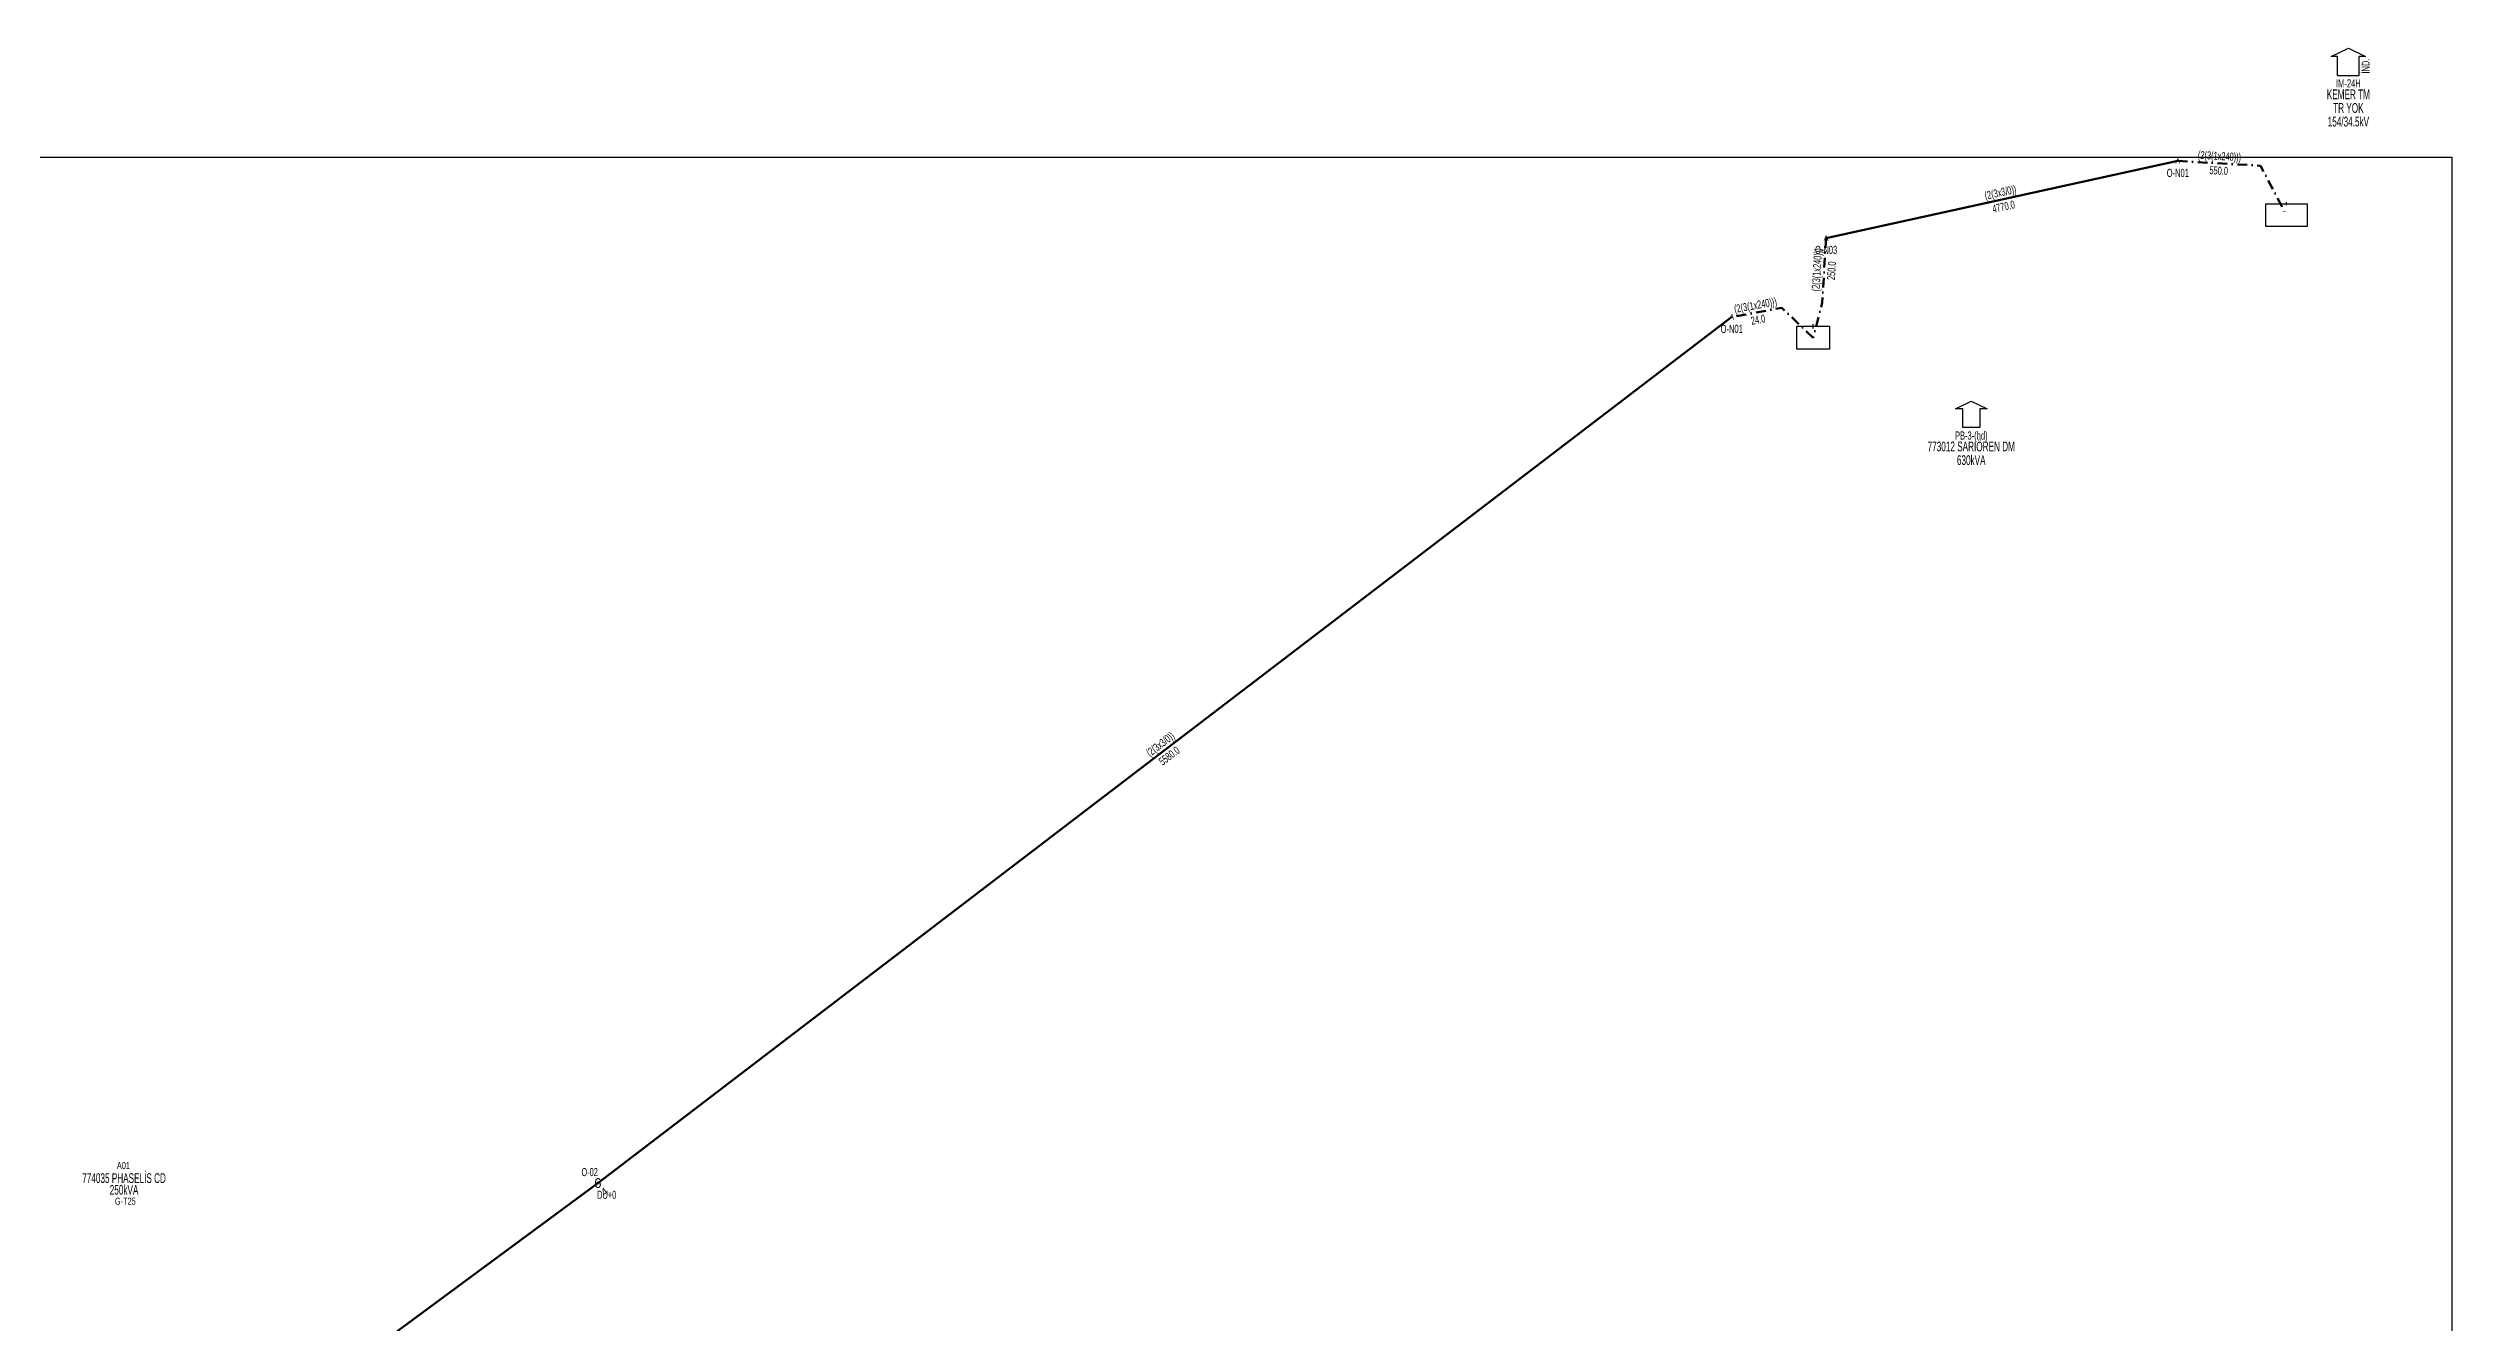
# Model space of a CAD drawing. Header units: millimetres. Extents: x 545573 to 547771, y 4041066 to 4042863.
# Drawn here: x 546957 to 547573, y 4042537 to 4042863 of the extents above; entities that cross this region are included whole.
import ezdxf
from ezdxf.enums import TextEntityAlignment as Align

# ---------------------------------------------------------------- set-up
doc = ezdxf.new("R2010")
doc.units = ezdxf.units.MM
doc.linetypes.add('DASHDOT', pattern=[5, 2.5, -1.25, 0, -1.25])
doc.layers.add('ANTET', color=250, linetype='Continuous')
for name, color, linetype, lineweight in [('DIREK_ENH_MEVCUT', 6, 'Continuous', 25), ('HAT_ENH_HAVAI_MEVCUT', 6, 'Continuous', 70), ('HAT_ENH_YERALTI_MEVCUT', 6, 'DASHDOT', 70), ('NODE_ENH_MEVCUT', 5, 'Continuous', 25), ('TRAFO_MEVCUT', 5, 'Continuous', 30)]:
    doc.layers.add(name, color=color, linetype=linetype, lineweight=lineweight)
doc.styles.add('Direk', font='B_CAD')
doc.styles.get("Standard").update_dxf_attribs({"font": 'Arial'})

# ---------------------------------------------------------------- blocks, each defined once
blk = doc.blocks.new('MEV_INDMERK_KARE')
at = {"layer": 'TRAFO_MEVCUT', "linetype": 'Continuous'}
for p, q in [((-5.268651, -2.925), (-5.268651, 2.925)), ((-5.268651, 2.925), (5.268651, 2.925)), ((0, 2.535), (0, 3.315)), ((5.268651, 2.925), (5.268651, -2.925)), ((5.268651, -2.925), (-5.268651, -2.925))]:
    blk.add_line(p, q, dxfattribs=at)
blk = doc.blocks.new('MEV_INDMERK')
at = {"layer": 'TRAFO_MEVCUT', "linetype": 'Continuous'}
for p, q in [((-4.4, 2.4), (0, 4.6)), ((-2.8, 2.4), (-4.4, 2.4)), ((-2.8, -2.4), (-2.8, 2.4)), ((0, 4.6), (4.4, 2.4)), ((4.4, 2.4), (2.8, 2.4)), ((2.8, -2.4), (2.8, 2.4)), ((-2.8, -2.4), (2.8, -2.4))]:
    blk.add_line(p, q, dxfattribs=at)
at = {"layer": 'TRAFO_MEVCUT', "linetype": 'Continuous', "width": 0.6}
blk.add_text('İND.', height=2, rotation=90, dxfattribs=at).set_placement((5.417363, -0.010583), align=Align.CENTER)
blk = doc.blocks.new('MEV_BINA_KARE')
at = {"layer": 'TRAFO_MEVCUT', "linetype": 'Continuous'}
for p, q in [((-2.25, -2.25), (-2.25, 2.25)), ((-2.25, 2.25), (2.25, 2.25)), ((0, 1.8), (0, 2.7)), ((2.25, 2.25), (2.25, -2.25)), ((2.25, -2.25), (-2.25, -2.25))]:
    blk.add_line(p, q, dxfattribs=at)
blk = doc.blocks.new('MEV_BETKOSK')
at = {"layer": 'TRAFO_MEVCUT', "linetype": 'Continuous'}
for p, q in [((-3.4, 2), (0, 3.6)), ((-1.8, 2), (-3.4, 2)), ((-1.8, -2), (-1.8, 2)), ((0, 3.6), (3.4, 2)), ((3.4, 2), (1.8, 2)), ((1.8, 2), (1.8, -2)), ((1.8, -2), (-1.8, -2))]:
    blk.add_line(p, q, dxfattribs=at)

msp = doc.modelspace()

# ---------------------------------------------------------------- linework, layer by layer
at = {"layer": 'ANTET', "flags": 128}
msp.add_lwpolyline([(546248.06, 4041955.34), (546248.06, 4042835.34), (547573.06, 4042835.34), (547573.06, 4041955.34), (546248.06, 4041955.34)], close=True, dxfattribs=at)
at = {"layer": 'HAT_ENH_HAVAI_MEVCUT'}
for p, q in [((547412.72, 4042814.6), (547502.83, 4042834.35)), ((547388.54, 4042794.37), (547098.02, 4042572.4)), ((546961.66, 4042471.67), (547098.02, 4042572.4))]:
    msp.add_line(p, q, dxfattribs=at)
at = {"layer": 'HAT_ENH_YERALTI_MEVCUT', "flags": 128}
for points in [[(547502.83, 4042834.35), (547524, 4042833.14), (547530.69, 4042820.47)], [(547412.72, 4042814.6), (547411.72, 4042798.07), (547409.42, 4042789.05)], [(547409.42, 4042789.05), (547401.34, 4042796.71), (547388.54, 4042794.37)]]:
    msp.add_lwpolyline(points, dxfattribs=at)

# ---------------------------------------------------------------- block references
at = {"layer": 'TRAFO_MEVCUT'}
for name, p in [('MEV_INDMERK', (547546.53, 4042858.69)), ('MEV_INDMERK_KARE', (547530.69, 4042820.47))]:
    msp.add_blockref(name, p, dxfattribs=at)
for name, p, xscale, yscale in [('MEV_BINA_KARE', (547409.42, 4042789.05), 1.85, 1.3), ('MEV_BETKOSK', (547449.91, 4042768.43), 1.199999999999999, 1.199999999999999)]:
    msp.add_blockref(name, p, dxfattribs=dict(at, xscale=xscale, yscale=yscale))

# ---------------------------------------------------------------- texts
at = {"layer": 'DIREK_ENH_MEVCUT', "width": 0.53}
for s, p in [('O-02', (547095.92, 4042575.2)), ('DU+0', (547100.29, 4042569.38))]:
    msp.add_text(s, height=2.05, dxfattribs=at).set_placement(p, align=Align.MIDDLE_CENTER)
at = {"layer": 'DIREK_ENH_MEVCUT', "style": 'Direk'}
msp.add_text('6', height=2.5, dxfattribs=at).set_placement((547098.02, 4042572.4), align=Align.MIDDLE_CENTER)
at = {"layer": 'DIREK_ENH_MEVCUT', "color": 32, "style": 'Direk'}
msp.add_text('4', height=2, rotation=396.91735, dxfattribs=at).set_placement((547099.7, 4042570.16), align=Align.MIDDLE_CENTER)
at = {"layer": 'HAT_ENH_HAVAI_MEVCUT', "lineweight": 30, "width": 0.53}
for rotation, p in [(12.36584, (547457.6, 4042825.31)), (397.38058, (547242.76, 4042684.06))]:
    msp.add_text('(2(3x3/0))', height=2.05, rotation=rotation, dxfattribs=at).set_placement(p, align=Align.CENTER)
for s, rotation, p in [('4770.0', 12.36584, (547457.96, 4042823.65)), ('5580.0', 397.38058, (547243.79, 4042682.71))]:
    msp.add_text(s, height=2.05, rotation=rotation, dxfattribs=at).set_placement(p, align=Align.TOP_CENTER)
at = {"layer": 'HAT_ENH_YERALTI_MEVCUT', "lineweight": 30, "width": 0.53}
for rotation, p in [(356.72951, (547513.46, 4042834.6)), (446.51067, (547411.37, 4042806.39)), (370.3951, (547394.79, 4042796.38))]:
    msp.add_text('(2(3(1x240)))', height=2.05, rotation=rotation, dxfattribs=at).set_placement(p, align=Align.CENTER)
for s, rotation, p in [('550.0', 356.72951, (547513.37, 4042832.9)), ('250.0', 446.51067, (547413.07, 4042806.28)), ('24.0', 370.3951, (547395.09, 4042794.7))]:
    msp.add_text(s, height=2.05, rotation=rotation, dxfattribs=at).set_placement(p, align=Align.TOP_CENTER)
at = {"layer": 'NODE_ENH_MEVCUT', "width": 0.6}
for s, p in [('O-N01', (547502.83, 4042832.35)), ('O-N03', (547412.72, 4042812.6)), ('O-N01', (547388.54, 4042792.37))]:
    msp.add_text(s, height=2.1, dxfattribs=at).set_placement(p, align=Align.TOP_CENTER)
at = {"layer": 'NODE_ENH_MEVCUT', "style": 'Direk'}
for p in [(547502.83, 4042834.35), (547412.72, 4042814.6), (547388.54, 4042794.37)]:
    msp.add_text('A', height=1.4, dxfattribs=at).set_placement(p, align=Align.MIDDLE_CENTER)
at = {"layer": 'TRAFO_MEVCUT', "width": 0.6}
for s, height, p in [('IM-24H', 2.1, (547546.53, 4042853.19)), ('KEMER TM', 2.5, (547546.53, 4042850.19)), ('TR YOK', 2.5, (547546.53, 4042846.69)), ('154/34.5kV', 2.5, (547546.53, 4042843.19)), ('773012 SARIÖREN DM', 2.5, (547449.91, 4042759.93)), ('PB-3-(hd)', 2.1, (547449.91, 4042762.93)), ('630kVA', 2.5, (547449.91, 4042756.43)), ('774035 PHASELİS CD', 2.5, (546976.63, 4042572.41)), ('250kVA', 2.5, (546976.63, 4042569.41)), ('A01', 1.8, (546976.47, 4042575.97))]:
    msp.add_text(s, height=height, dxfattribs=at).set_placement(p, align=Align.CENTER)
msp.add_text('G-T25', height=1.8, dxfattribs=at).set_placement((546976.96, 4042568.64), align=Align.TOP_CENTER)

doc.saveas('drawing.dxf')
